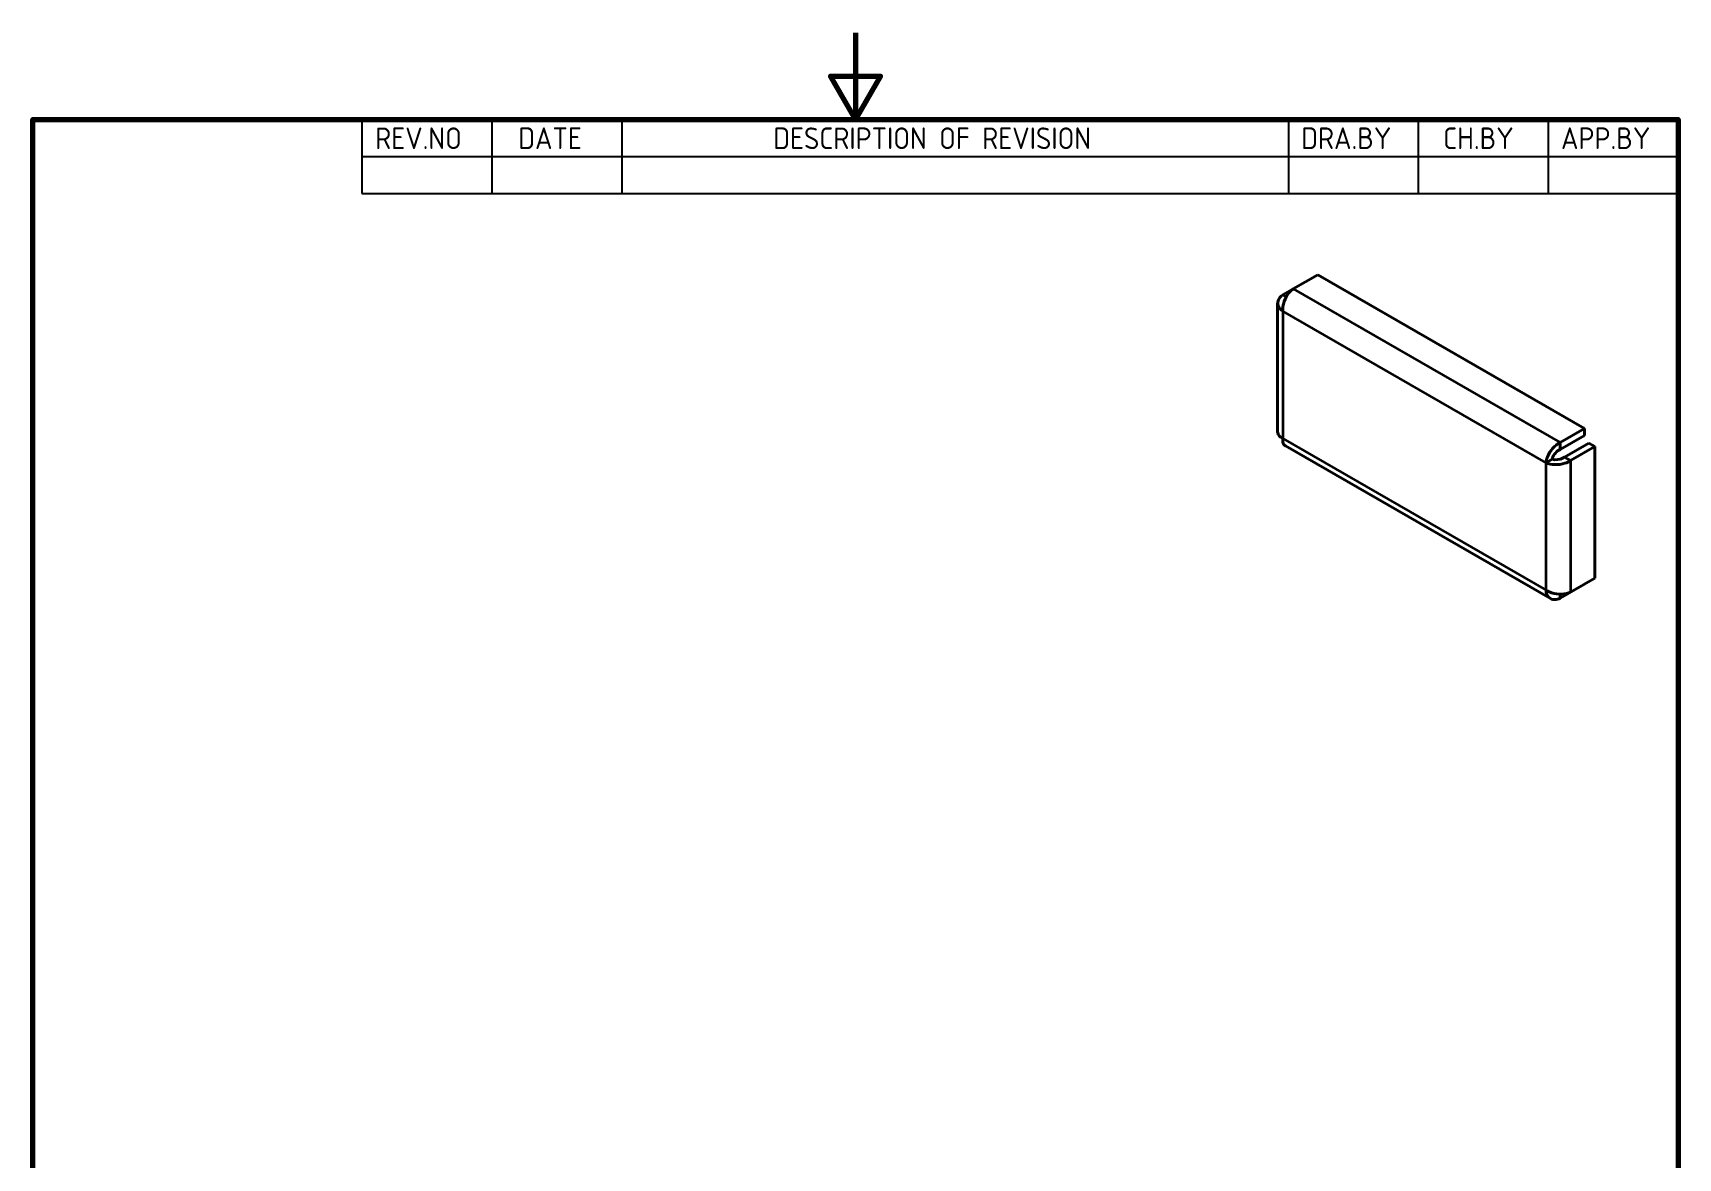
# Model space of a CAD drawing. Header units: millimetres. Extents: x 0 to 210, y 0 to 297.
# Drawn here: x 10 to 200, y 167.1 to 297 of the extents above; entities that cross this region are included whole.
import ezdxf

# ---------------------------------------------------------------- set-up
doc = ezdxf.new("R2010")
doc.units = ezdxf.units.MM
doc.layers.get('0').update_dxf_attribs({"color": 3, "lineweight": 25})
for name, color, linetype, lineweight in [('가시적인 것(ISO)', 3, 'Continuous', 40), ('가시적인 좁은 것(ISO)', 3, 'Continuous', 35), ('경계(ISO)', 7, 'Continuous', 70), ('기호(ISO)', 5, 'Continuous', 25)]:
    doc.layers.add(name, color=color, linetype=linetype, lineweight=lineweight)
doc.styles.add('ISO Proportiona M2B', font='isocp.shx')

# ---------------------------------------------------------------- blocks, each defined once
blk = doc.blocks.new('경계 Default Border')
at = {"layer": '경계(ISO)', "flags": 128}
for points in [[(105, 297.0000076293945), (105, 287.0000076293945), (102.1132469177246, 292.0000076293945), (107.8867530822754, 292.0000076293945), (105, 287.0000076293945)], [(10, 10), (10, 287.0000076293945), (200, 287.0000076293945), (200, 10), (10, 10)]]:
    blk.add_lwpolyline(points, dxfattribs=at)
blk = doc.blocks.new('리비전 내역')
at = {"layer": '기호(ISO)'}
for p, q in [((48.00000000000001, 287.0000076293945), (200, 287.0000076293945)), ((48.00000000000001, 287.0000076293945), (48.00000000000001, 282.7200076293945)), ((63.00000000000001, 287.0000076293945), (63.00000000000001, 282.7200076293945)), ((78, 287.0000076293945), (78, 282.7200076293945)), ((155, 287.0000076293945), (155, 282.7200076293945)), ((170, 287.0000076293945), (170, 282.7200076293945)), ((185, 287.0000076293945), (185, 282.7200076293945)), ((200, 287.0000076293945), (200, 282.7200076293945)), ((48.00000000000001, 282.7200076293945), (200, 282.7200076293945)), ((48.00000000000001, 282.7200076293945), (48.00000000000001, 278.4400076293945)), ((63.00000000000001, 282.7200076293945), (63.00000000000001, 278.4400076293945)), ((78, 282.7200076293945), (78, 278.4400076293945)), ((155, 282.7200076293945), (155, 278.4400076293945)), ((170, 282.7200076293945), (170, 278.4400076293945)), ((185, 282.7200076293945), (185, 278.4400076293945)), ((200, 282.7200076293945), (200, 278.4400076293945)), ((48.00000000000001, 278.4400076293945), (200, 278.4400076293945))]:
    blk.add_line(p, q, dxfattribs=at)
at = {"layer": '기호(ISO)', "color": 2, "char_height": 2.5, "attachment_point": 7, "style": 'ISO Proportiona M2B'}
for s, insert in [('REV.NO', (49.5271157026291, 283.5831900503393)), ('DATE', (66.05423110723495, 283.5831900503393)), ('DESCRIPTION OF REVISION', (95.50702043336295, 283.5831900503393)), ('DRA.BY', (156.4757339553203, 283.5831900503393)), ('CH.BY', (172.8642915086116, 283.5831900503393)), ('APP.BY', (186.4777339604403, 283.5831900503393))]:
    blk.add_mtext(s, dxfattribs=dict(at, insert=insert))

msp = doc.modelspace()

# ---------------------------------------------------------------- linework, layer by layer
at = {"layer": '가시적인 것(ISO)'}
for p, q in [((155.5474499564278, 267.4423299713402), (158.3758770811735, 269.0711128265098)), ((158.3758770811735, 269.0711128265098), (189.1956822345727, 251.3231674068427)), ((155.5083753900266, 267.4144413128791), (154.340343175241, 266.7418162948668)), ((154.7445820848713, 266.5090305887628), (154.340343175241, 266.7418162948668)), ((153.7545567376143, 265.8076978628189), (153.7545567376143, 250.8523956067263)), ((189.1956822345727, 251.3231674068427), (186.367255109827, 249.6943845516731)), ((189.1956822345727, 250.5056202820002), (189.1956822345727, 251.3231674068427)), ((154.6526839677387, 249.2987349900104), (185.2658922521792, 231.6697607947201)), ((186.367255109827, 248.8768374268306), (189.1956822345727, 250.5056202820002)), ((186.367255109827, 248.8768374268306), (186.367255109827, 249.6943845516731)), ((186.8672551098271, 248.0108134604222), (189.6956822345728, 249.6395963155918)), ((187.5743618910137, 247.60361774663), (190.4027890157595, 249.2324006017995)), ((189.6956822345728, 249.6395963155918), (190.4027890157595, 249.2324006017995)), ((190.4027890157595, 249.2324006017995), (190.4027890157595, 234.0376443367802)), ((185.4530415474539, 247.7713594514953), (184.7459347662675, 247.3641637377029)), ((186.8672551098271, 248.0108134604222), (187.5743618910137, 247.60361774663)), ((190.4027890157595, 234.0376443367802), (187.5743618910137, 232.4088614816106)), ((186.367255109827, 231.7083478051373), (189.1956822345728, 233.3371306603068)), ((186.367255109827, 232.181634147704), (186.367255109827, 231.7083478051373)), ((189.1956822345728, 233.3425177724949), (189.1956822345728, 233.3371306603068))]:
    msp.add_line(p, q, dxfattribs=at)
for points, knots in [([(154.340343175241, 266.7418162948668), (153.7852864763633, 266.3623496309526), (153.606377733543, 265.7854391649252), (153.9063050235554, 265.307872626519), (154.0064995715997, 265.1483354151012), (154.1549193844262, 265.0003451241732), (154.3403431752415, 264.8735794307706)], [0, 0, 0, 0, 1.177453067158613, 1.177453067158613, 1.177453067158613, 1.570796326794897, 1.570796326794897, 1.570796326794897, 1.570796326794897]), ([(154.3403431752415, 264.8735794307707), (154.2885947911941, 265.5451282563598), (154.5963537360784, 266.4044639199324), (155.0572739386371, 266.9754585947817), (155.2112502286171, 267.1662066703566), (155.3793133752941, 267.3255964697858), (155.5474499564278, 267.4423299713402)], [0, 0, 0, 0, 1.177453067158612, 1.177453067158612, 1.177453067158612, 1.570796326794897, 1.570796326794897, 1.570796326794897, 1.570796326794897]), ([(154.6559051527492, 249.3057202058004), (154.5406849981765, 249.3691718937598), (154.4503510222014, 249.4757196504914), (154.3964810413462, 249.6230926180994), (154.3426992994105, 249.7702241890853), (154.3230559655599, 249.9533017915829), (154.3403431752414, 250.157731183605)], [0.7834644549744163, 0.7834644549744163, 0.7834644549744163, 0.7834644549744163, 1.177453067158603, 1.177453067158603, 1.177453067158603, 1.570796326794898, 1.570796326794898, 1.570796326794898, 1.570796326794898]), ([(186.367255109827, 249.6943845516731), (185.7604500269019, 249.4045485693748), (185.1702855711025, 248.708637862965), (184.9057958904613, 248.0231878491729), (184.8174397291626, 247.7942045034559), (184.763221975949, 247.568593129725), (184.7459347662675, 247.3641637377029)], [0, 0, 0, 0, 1.177453067158605, 1.177453067158605, 1.177453067158605, 1.570796326794897, 1.570796326794897, 1.570796326794897, 1.570796326794897]), ([(184.7459347662675, 247.3641637377029), (185.3009914651454, 247.104358612099), (186.1989148658293, 247.0611626882924), (186.9243247490293, 247.293710096846), (187.166657200308, 247.3713955335327), (187.3889381001985, 247.4768520532274), (187.5743618910137, 247.60361774663)], [0, 0, 0, 0, 1.177453067158628, 1.177453067158628, 1.177453067158628, 1.570796326794897, 1.570796326794897, 1.570796326794897, 1.570796326794897]), ([(185.4530415474539, 247.7713594514953), (185.514581093953, 248.1175073703393), (185.8379569107402, 248.5921801682521), (186.2247461981556, 248.8088093010452), (186.2718604674574, 248.8351965967463), (186.3195575055183, 248.8580035762974), (186.367255109827, 248.8768374268306)], [0, 0, 0, 0, 1.400235565046779, 1.400235565046779, 1.400235565046779, 1.570796326794897, 1.570796326794897, 1.570796326794897, 1.570796326794897]), ([(185.4530415474539, 247.7713594514953), (185.7830802352217, 247.6524539877418), (186.355705179477, 247.6954153496674), (186.7369740372843, 247.9216061311513), (186.7834158706742, 247.9491581180836), (186.8270535527482, 247.9789960967803), (186.8672551098271, 248.0108134604222)], [0, 0, 0, 0, 1.400235565046798, 1.400235565046798, 1.400235565046798, 1.570796326794897, 1.570796326794897, 1.570796326794897, 1.570796326794897]), ([(184.7459347662675, 232.6483154905372), (184.7976831503149, 231.9767666649481), (185.2089388632939, 231.5314840052861), (185.7733558339473, 231.5509417390864), (185.9619065432903, 231.5574418439752), (186.1645441093303, 231.6115243875277), (186.367255109827, 231.7083478051373)], [0, 0, 0, 0, 1.1774530671586, 1.1774530671586, 1.1774530671586, 1.570796326794896, 1.570796326794896, 1.570796326794896, 1.570796326794896]), ([(187.5743618910137, 232.4088614816106), (187.0193051921359, 232.1490563560066), (186.1213817914521, 232.1058604321999), (185.3959719082521, 232.3384078407533), (185.1536394569733, 232.41609327744), (184.9313585570827, 232.5215497971347), (184.7459347662675, 232.6483154905372)], [0, 0, 0, 0, 1.177453067158598, 1.177453067158598, 1.177453067158598, 1.570796326794897, 1.570796326794897, 1.570796326794897, 1.570796326794897])]:
    msp.add_open_spline(points, degree=3, knots=knots, dxfattribs=at)
msp.add_open_spline([(154.3403431752414, 250.157731183605), (153.9701029303948, 250.3310293592877), (153.7672225279914, 250.5921763803009), (153.7621780300175, 250.8530907328778)], degree=3, dxfattribs=at)
at = {"layer": '가시적인 좁은 것(ISO)'}
for p, q in [((155.5474499564278, 267.4423299713402), (186.367255109827, 249.6943845516731)), ((184.7459347662675, 247.3641637377029), (154.3403431752415, 264.8735794307707)), ((154.3403431752415, 264.8735794307707), (154.3403431752415, 250.157731183605)), ((154.3403431752415, 250.157731183605), (184.7459347662675, 232.6483154905372)), ((184.7459347662675, 232.6483154905372), (184.7459347662675, 247.3641637377029)), ((187.5743618910137, 247.60361774663), (187.5743618910137, 232.4088614816106))]:
    msp.add_line(p, q, dxfattribs=at)

# ---------------------------------------------------------------- block references
msp.add_blockref('경계 Default Border', (0, 0))
at = {"layer": '기호(ISO)'}
msp.add_blockref('리비전 내역', (0, 0), dxfattribs=at)

doc.saveas('drawing.dxf')
